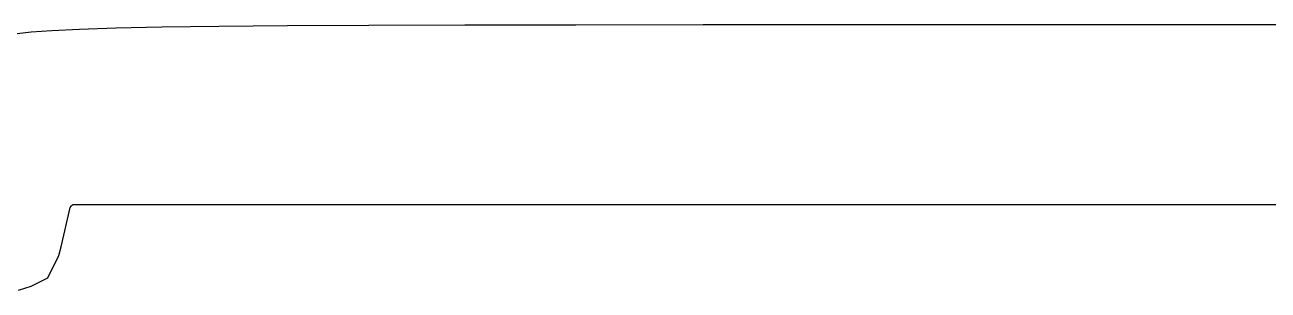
# Model space of a CAD drawing. Extents: x 87.5 to 141.1, y -115.5 to -63.3.
# Drawn here: x 93.656 to 95.167, y -65.796 to -65.474 of the extents above; entities that cross this region are included whole.
import ezdxf

# ---------------------------------------------------------------- set-up
doc = ezdxf.new("R2010")
doc.units = 0
doc.header["$MEASUREMENT"] = 0
doc.layers.add('BLACK', color=7, linetype='CONTINUOUS')

msp = doc.modelspace()

# ---------------------------------------------------------------- linework, layer by layer
at = {"layer": 'BLACK', "linetype": 'CONTINUOUS'}
for p, q in [((93.6636, -65.4825), (93.6465, -65.4846)), ((93.6884, -65.4806), (93.6636, -65.4825)), ((93.7222, -65.479), (93.6884, -65.4806)), ((93.7665, -65.4776), (93.7222, -65.479)), ((93.8223, -65.4765), (93.7665, -65.4776)), ((93.7665, -65.4776), (93.7665, -65.4776)), ((93.8224, -65.4765), (93.8223, -65.4765)), ((93.8914, -65.4756), (93.8224, -65.4765)), ((93.9749, -65.4749), (93.8914, -65.4756)), ((93.8914, -65.4756), (93.8914, -65.4756)), ((94.0741, -65.4744), (93.9749, -65.4749)), ((93.9749, -65.4749), (93.9749, -65.4749)), ((94.1906, -65.474), (94.0741, -65.4744)), ((94.3256, -65.4738), (94.1906, -65.474)), ((94.4805, -65.4736), (94.3256, -65.4738)), ((94.6568, -65.4735), (94.4805, -65.4736)), ((94.8556, -65.4735), (94.6568, -65.4735)), ((95.0785, -65.4735), (94.8556, -65.4735)), ((96.5277, -65.4735), (95.0785, -65.4735)), ((93.6998, -65.7435), (93.711, -65.696)), ((93.711, -65.6959), (93.7111, -65.6955)), ((93.711, -65.696), (93.711, -65.6959)), ((93.7111, -65.6955), (93.7112, -65.6952)), ((93.7112, -65.6952), (93.7113, -65.6951)), ((93.7113, -65.695), (93.7115, -65.6946)), ((93.7113, -65.6951), (93.7113, -65.695)), ((93.7115, -65.6946), (93.7117, -65.6943)), ((93.7117, -65.6942), (93.7118, -65.6941)), ((93.7117, -65.6943), (93.7117, -65.6942)), ((93.7118, -65.6941), (93.7121, -65.6938)), ((93.7121, -65.6938), (93.7123, -65.6936)), ((93.7123, -65.6936), (93.7124, -65.6935)), ((93.7124, -65.6935), (93.7125, -65.6934)), ((93.7125, -65.6934), (93.7128, -65.6932)), ((93.7128, -65.6932), (93.7131, -65.6929)), ((93.7131, -65.6929), (93.7132, -65.6929)), ((93.7132, -65.6928), (93.7136, -65.6927)), ((93.7132, -65.6929), (93.7132, -65.6928)), ((93.7136, -65.6927), (93.7139, -65.6925)), ((93.7139, -65.6925), (93.714, -65.6924)), ((93.714, -65.6924), (93.7141, -65.6924)), ((93.7141, -65.6924), (93.7145, -65.6923)), ((93.7145, -65.6923), (93.7149, -65.6922)), ((93.7149, -65.6922), (93.715, -65.6922)), ((93.715, -65.6922), (93.7151, -65.6922)), ((93.7151, -65.6922), (93.7154, -65.6921)), ((93.7154, -65.6921), (93.7158, -65.6921)), ((93.7158, -65.6921), (96.3423, -65.6921)), ((93.6969, -65.7544), (93.6998, -65.7435)), ((93.6836, -65.7816), (93.6969, -65.7544)), ((93.6634, -65.7917), (93.6836, -65.7816)), ((93.6481, -65.7964), (93.6634, -65.7917))]:
    msp.add_line(p, q, dxfattribs=at)

doc.saveas('drawing.dxf')
